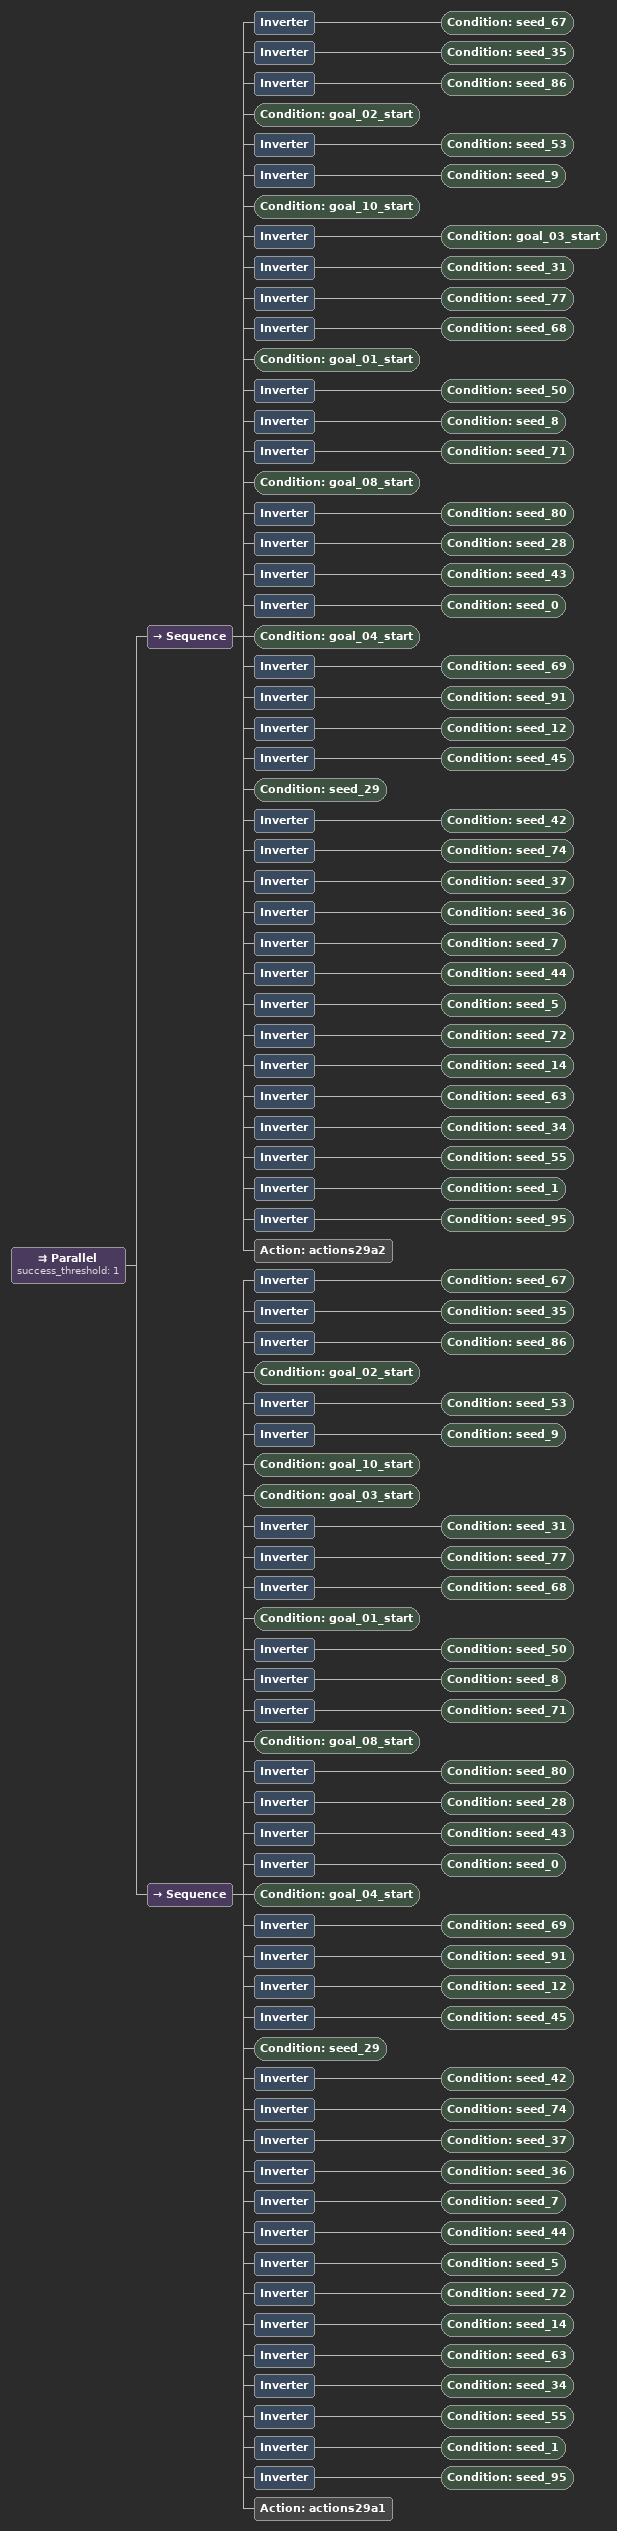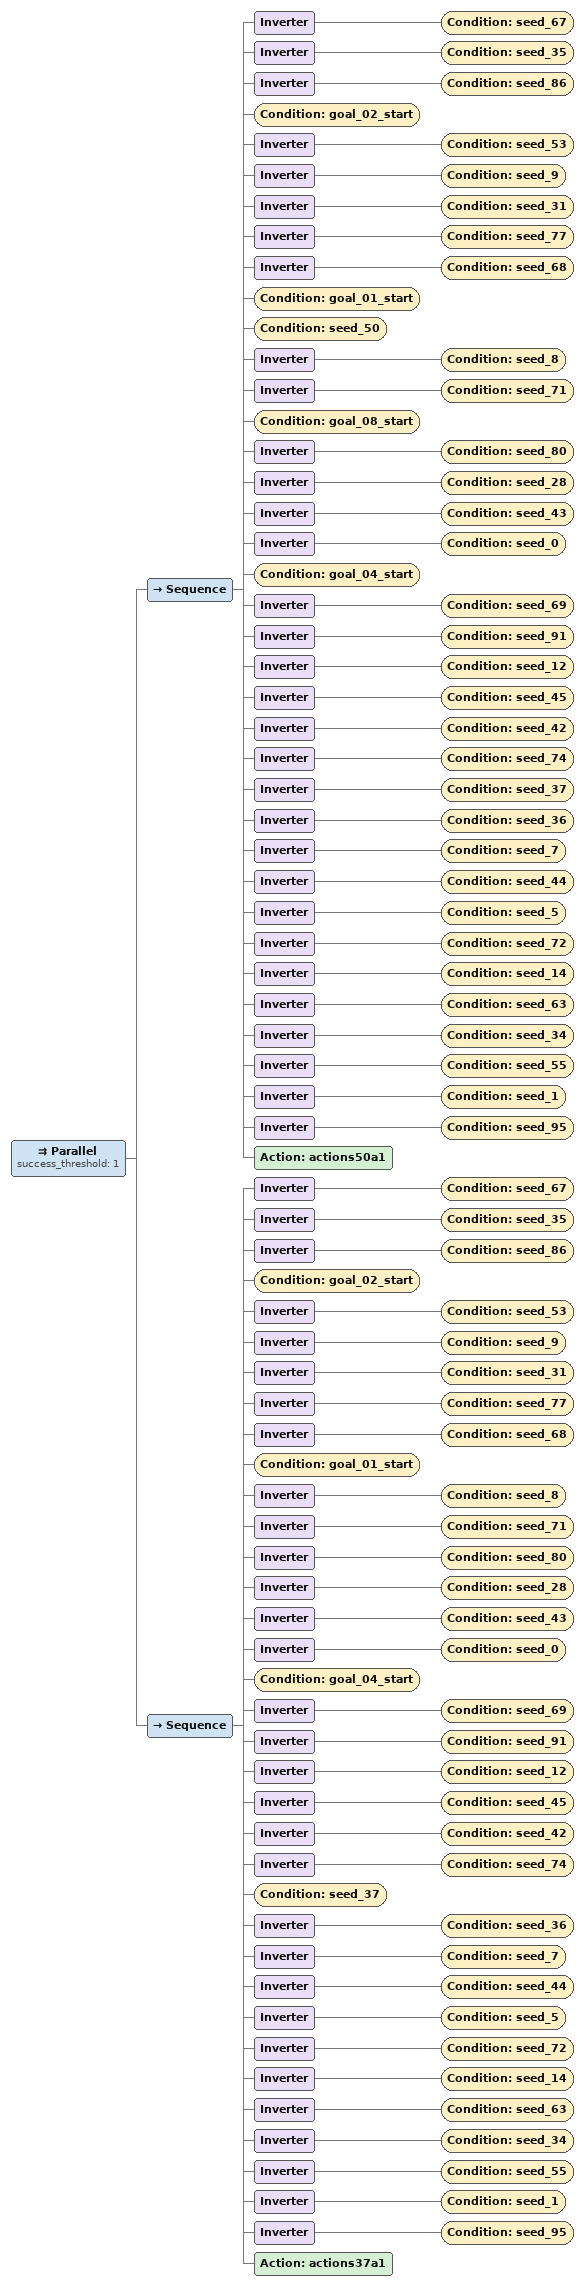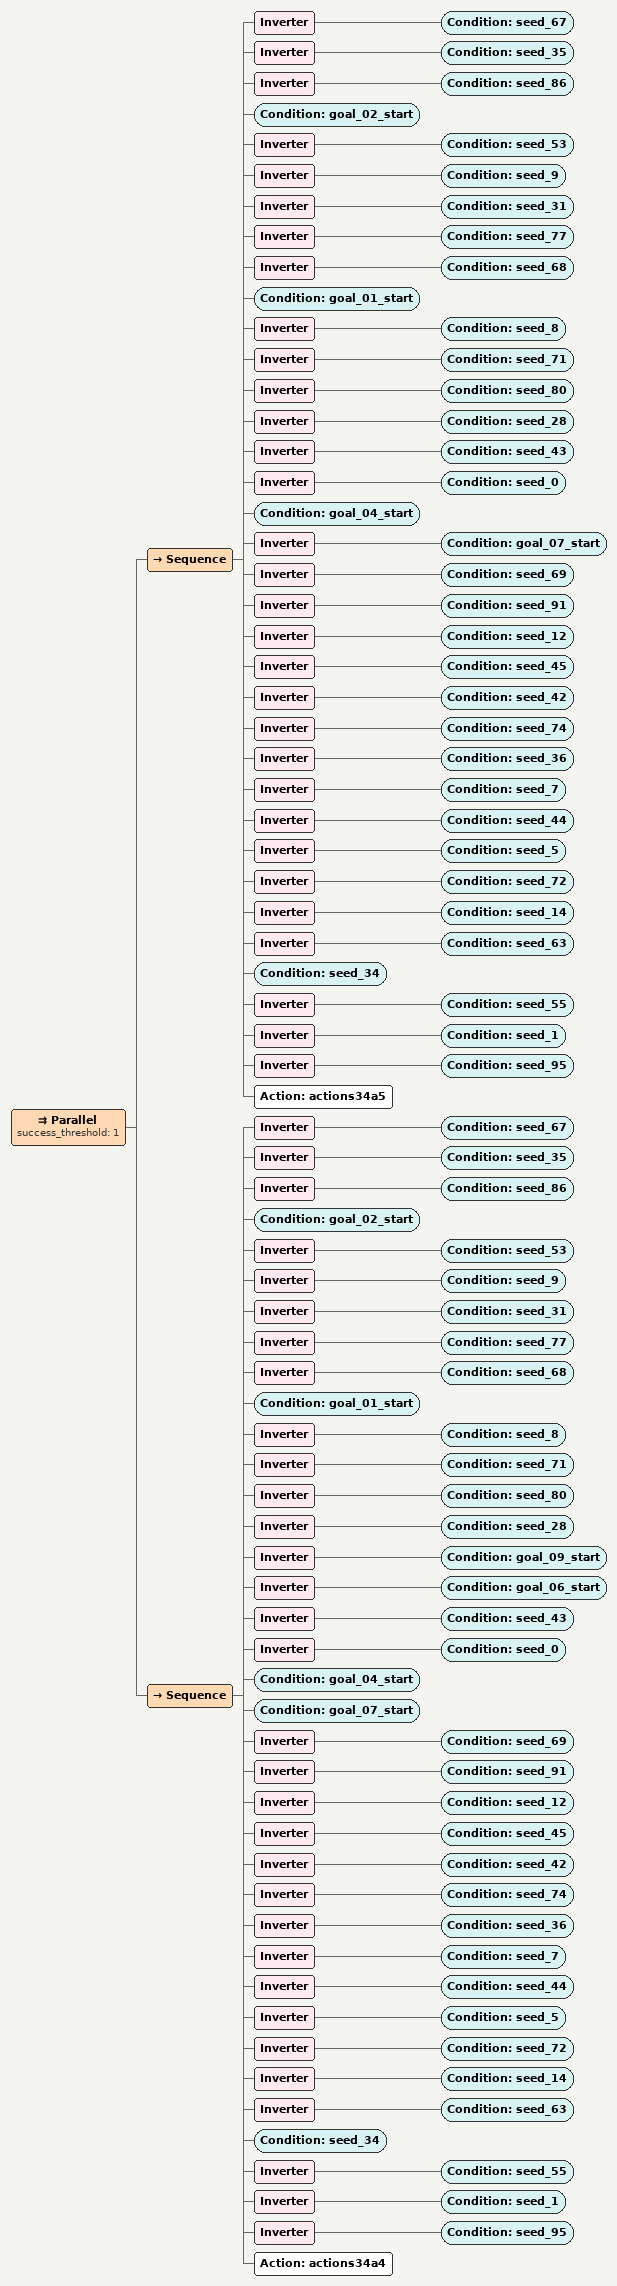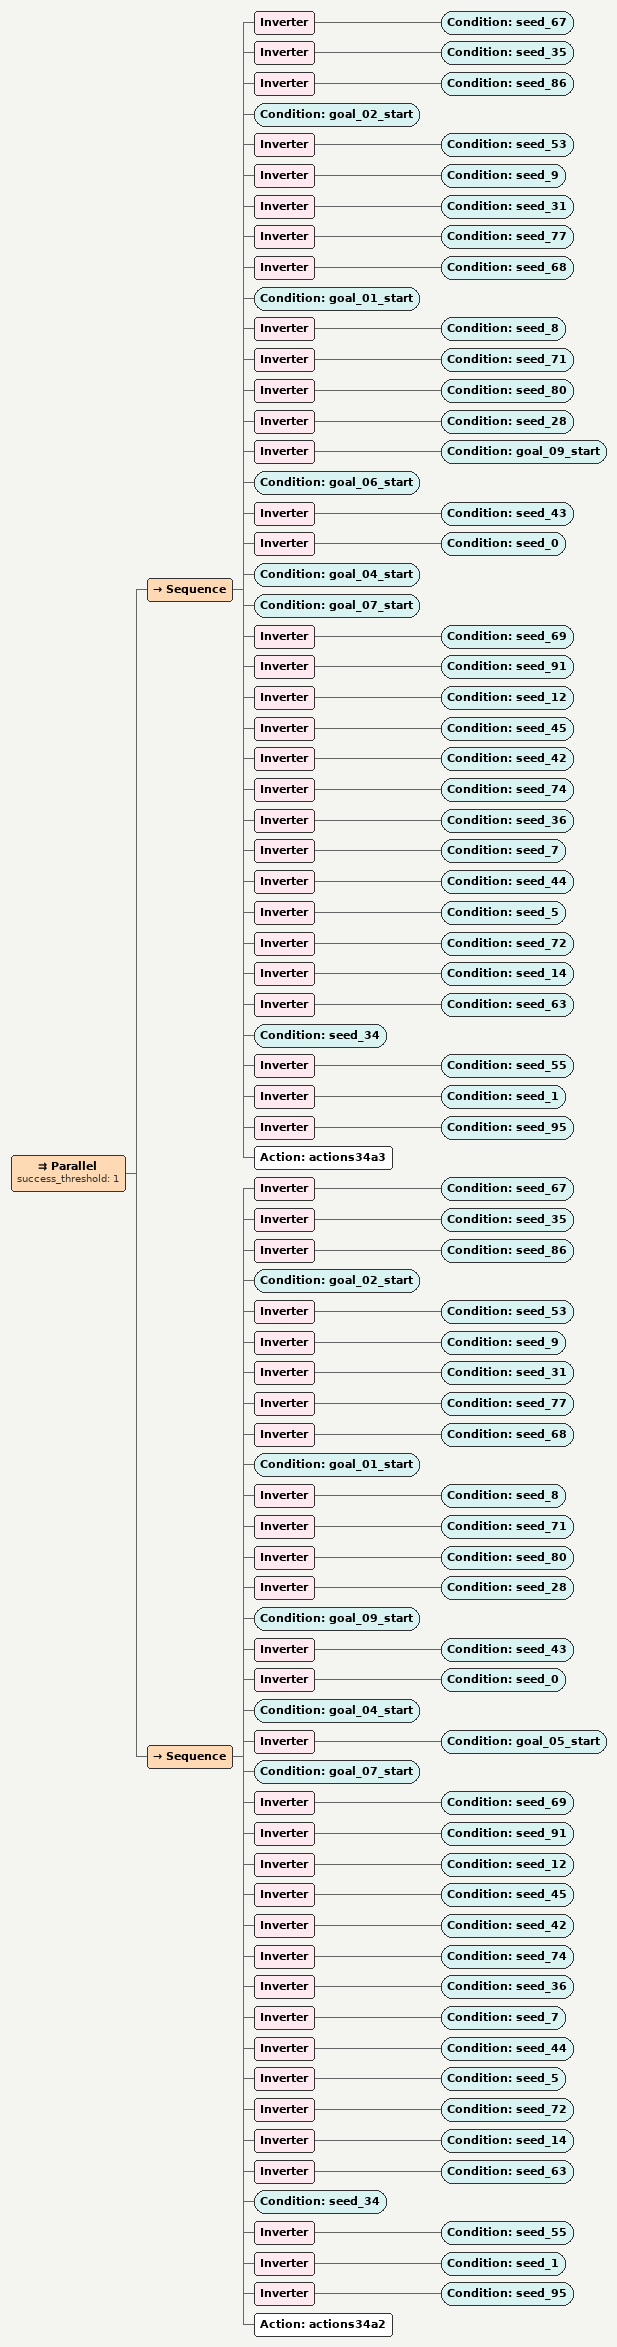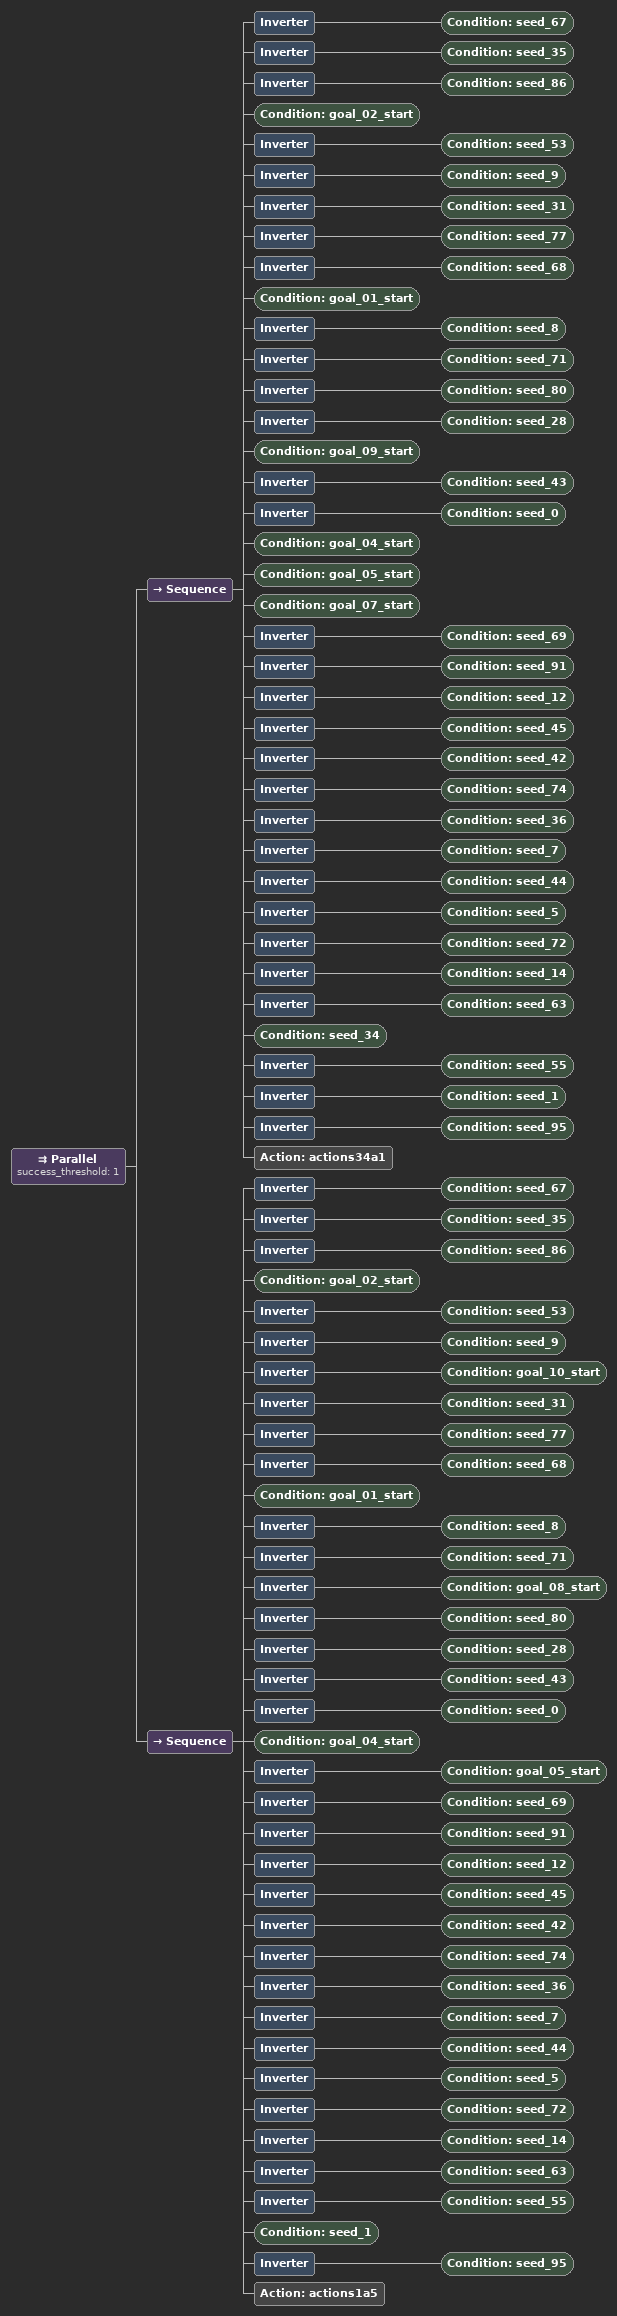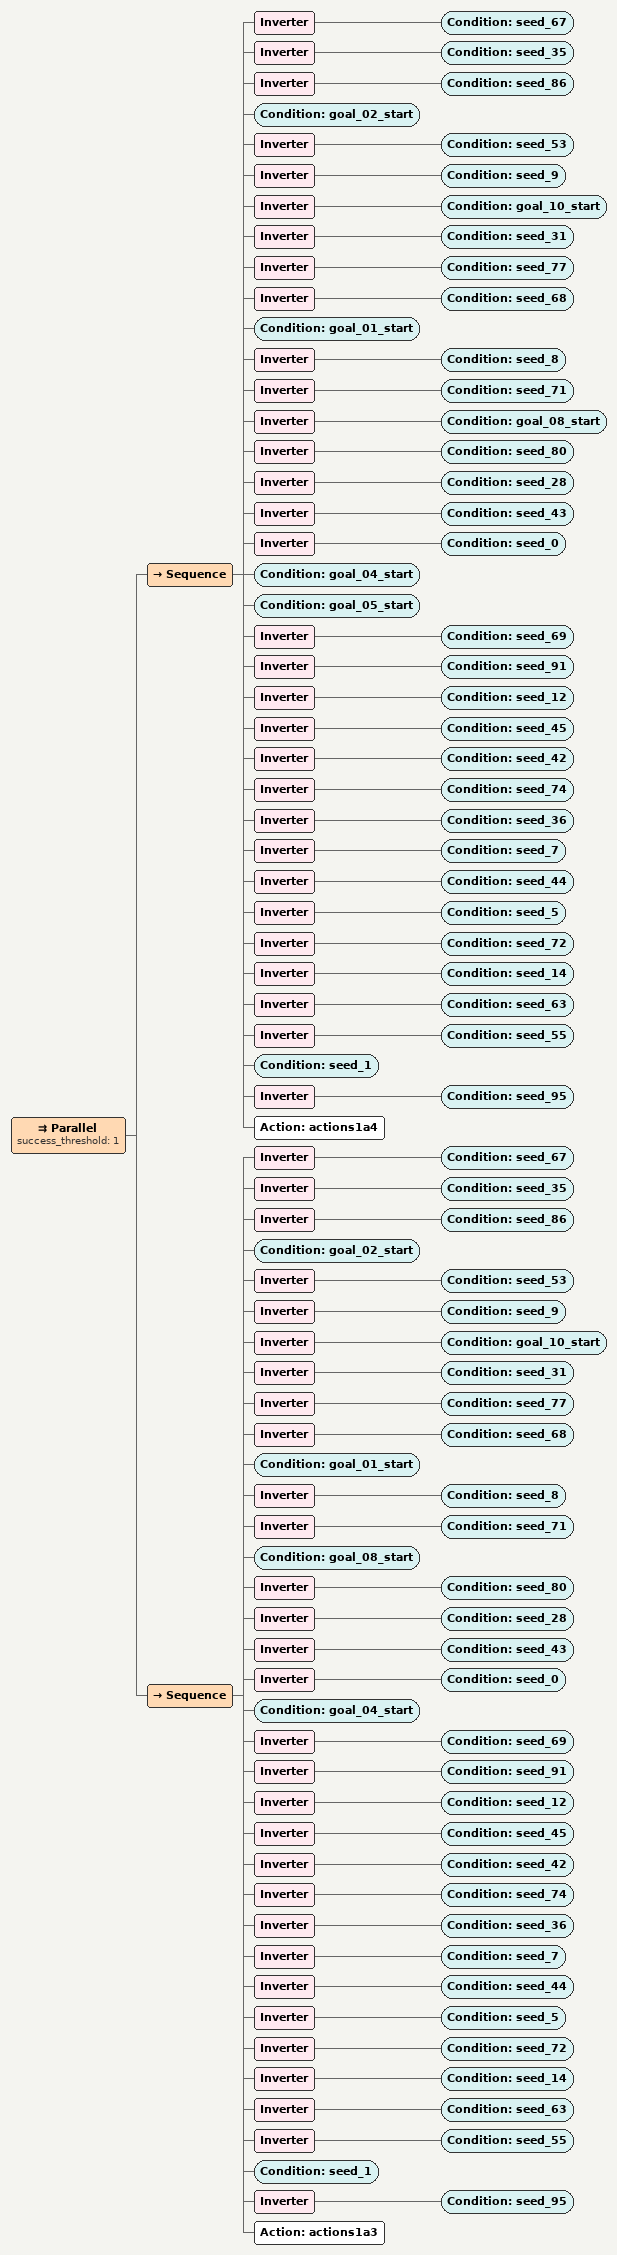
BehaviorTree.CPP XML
<Parallel success_threshold="1">
  <Sequence>
    <Inverter>
      <Condition ID="seed_67"/>
    </Inverter>
    <Inverter>
      <Condition ID="seed_35"/>
    </Inverter>
    <Inverter>
      <Condition ID="seed_86"/>
    </Inverter>
    <Condition ID="goal_02_start"/>
    <Inverter>
      <Condition ID="seed_53"/>
    </Inverter>
    <Inverter>
      <Condition ID="seed_9"/>
    </Inverter>
    <Condition ID="goal_10_start"/>
    <Inverter>
      <Condition ID="goal_03_start"/>
    </Inverter>
    <Inverter>
      <Condition ID="seed_31"/>
    </Inverter>
    <Inverter>
      <Condition ID="seed_77"/>
    </Inverter>
    <Inverter>
      <Condition ID="seed_68"/>
    </Inverter>
    <Condition ID="goal_01_start"/>
    <Inverter>
      <Condition ID="seed_50"/>
    </Inverter>
    <Inverter>
      <Condition ID="seed_8"/>
    </Inverter>
    <Inverter>
      <Condition ID="seed_71"/>
    </Inverter>
    <Condition ID="goal_08_start"/>
    <Inverter>
      <Condition ID="seed_80"/>
    </Inverter>
    <Inverter>
      <Condition ID="seed_28"/>
    </Inverter>
    <Inverter>
      <Condition ID="seed_43"/>
    </Inverter>
    <Inverter>
      <Condition ID="seed_0"/>
    </Inverter>
    <Condition ID="goal_04_start"/>
    <Inverter>
      <Condition ID="seed_69"/>
    </Inverter>
    <Inverter>
      <Condition ID="seed_91"/>
    </Inverter>
    <Inverter>
      <Condition ID="seed_12"/>
    </Inverter>
    <Inverter>
      <Condition ID="seed_45"/>
    </Inverter>
    <Condition ID="seed_29"/>
    <Inverter>
      <Condition ID="seed_42"/>
    </Inverter>
    <Inverter>
      <Condition ID="seed_74"/>
    </Inverter>
    <Inverter>
      <Condition ID="seed_37"/>
    </Inverter>
    <Inverter>
      <Condition ID="seed_36"/>
    </Inverter>
    <Inverter>
      <Condition ID="seed_7"/>
    </Inverter>
    <Inverter>
      <Condition ID="seed_44"/>
    </Inverter>
    <Inverter>
      <Condition ID="seed_5"/>
    </Inverter>
    <Inverter>
      <Condition ID="seed_72"/>
    </Inverter>
    <Inverter>
      <Condition ID="seed_14"/>
    </Inverter>
    <Inverter>
      <Condition ID="seed_63"/>
    </Inverter>
    <Inverter>
      <Condition ID="seed_34"/>
    </Inverter>
    <Inverter>
      <Condition ID="seed_55"/>
    </Inverter>
    <Inverter>
      <Condition ID="seed_1"/>
    </Inverter>
    <Inverter>
      <Condition ID="seed_95"/>
    </Inverter>
    <Action ID="actions29a2"/>
  </Sequence>
  <Sequence>
    <Inverter>
      <Condition ID="seed_67"/>
    </Inverter>
    <Inverter>
      <Condition ID="seed_35"/>
    </Inverter>
    <Inverter>
      <Condition ID="seed_86"/>
    </Inverter>
    <Condition ID="goal_02_start"/>
    <Inverter>
      <Condition ID="seed_53"/>
    </Inverter>
    <Inverter>
      <Condition ID="seed_9"/>
    </Inverter>
    <Condition ID="goal_10_start"/>
    <Condition ID="goal_03_start"/>
    <Inverter>
      <Condition ID="seed_31"/>
    </Inverter>
    <Inverter>
      <Condition ID="seed_77"/>
    </Inverter>
    <Inverter>
      <Condition ID="seed_68"/>
    </Inverter>
    <Condition ID="goal_01_start"/>
    <Inverter>
      <Condition ID="seed_50"/>
    </Inverter>
    <Inverter>
      <Condition ID="seed_8"/>
    </Inverter>
    <Inverter>
      <Condition ID="seed_71"/>
    </Inverter>
    <Condition ID="goal_08_start"/>
    <Inverter>
      <Condition ID="seed_80"/>
    </Inverter>
    <Inverter>
      <Condition ID="seed_28"/>
    </Inverter>
    <Inverter>
      <Condition ID="seed_43"/>
    </Inverter>
    <Inverter>
      <Condition ID="seed_0"/>
    </Inverter>
    <Condition ID="goal_04_start"/>
    <Inverter>
      <Condition ID="seed_69"/>
    </Inverter>
    <Inverter>
      <Condition ID="seed_91"/>
    </Inverter>
    <Inverter>
      <Condition ID="seed_12"/>
    </Inverter>
    <Inverter>
      <Condition ID="seed_45"/>
    </Inverter>
    <Condition ID="seed_29"/>
    <Inverter>
      <Condition ID="seed_42"/>
    </Inverter>
    <Inverter>
      <Condition ID="seed_74"/>
    </Inverter>
    <Inverter>
      <Condition ID="seed_37"/>
    </Inverter>
    <Inverter>
      <Condition ID="seed_36"/>
    </Inverter>
    <Inverter>
      <Condition ID="seed_7"/>
    </Inverter>
    <Inverter>
      <Condition ID="seed_44"/>
    </Inverter>
    <Inverter>
      <Condition ID="seed_5"/>
    </Inverter>
    <Inverter>
      <Condition ID="seed_72"/>
    </Inverter>
    <Inverter>
      <Condition ID="seed_14"/>
    </Inverter>
    <Inverter>
      <Condition ID="seed_63"/>
    </Inverter>
    <Inverter>
      <Condition ID="seed_34"/>
    </Inverter>
    <Inverter>
      <Condition ID="seed_55"/>
    </Inverter>
    <Inverter>
      <Condition ID="seed_1"/>
    </Inverter>
    <Inverter>
      <Condition ID="seed_95"/>
    </Inverter>
    <Action ID="actions29a1"/>
  </Sequence>
</Parallel>

<Parallel success_threshold="1">
  <Sequence>
    <Inverter>
      <Condition ID="seed_67"/>
    </Inverter>
    <Inverter>
      <Condition ID="seed_35"/>
    </Inverter>
    <Inverter>
      <Condition ID="seed_86"/>
    </Inverter>
    <Condition ID="goal_02_start"/>
    <Inverter>
      <Condition ID="seed_53"/>
    </Inverter>
    <Inverter>
      <Condition ID="seed_9"/>
    </Inverter>
    <Inverter>
      <Condition ID="seed_31"/>
    </Inverter>
    <Inverter>
      <Condition ID="seed_77"/>
    </Inverter>
    <Inverter>
      <Condition ID="seed_68"/>
    </Inverter>
    <Condition ID="goal_01_start"/>
    <Condition ID="seed_50"/>
    <Inverter>
      <Condition ID="seed_8"/>
    </Inverter>
    <Inverter>
      <Condition ID="seed_71"/>
    </Inverter>
    <Condition ID="goal_08_start"/>
    <Inverter>
      <Condition ID="seed_80"/>
    </Inverter>
    <Inverter>
      <Condition ID="seed_28"/>
    </Inverter>
    <Inverter>
      <Condition ID="seed_43"/>
    </Inverter>
    <Inverter>
      <Condition ID="seed_0"/>
    </Inverter>
    <Condition ID="goal_04_start"/>
    <Inverter>
      <Condition ID="seed_69"/>
    </Inverter>
    <Inverter>
      <Condition ID="seed_91"/>
    </Inverter>
    <Inverter>
      <Condition ID="seed_12"/>
    </Inverter>
    <Inverter>
      <Condition ID="seed_45"/>
    </Inverter>
    <Inverter>
      <Condition ID="seed_42"/>
    </Inverter>
    <Inverter>
      <Condition ID="seed_74"/>
    </Inverter>
    <Inverter>
      <Condition ID="seed_37"/>
    </Inverter>
    <Inverter>
      <Condition ID="seed_36"/>
    </Inverter>
    <Inverter>
      <Condition ID="seed_7"/>
    </Inverter>
    <Inverter>
      <Condition ID="seed_44"/>
    </Inverter>
    <Inverter>
      <Condition ID="seed_5"/>
    </Inverter>
    <Inverter>
      <Condition ID="seed_72"/>
    </Inverter>
    <Inverter>
      <Condition ID="seed_14"/>
    </Inverter>
    <Inverter>
      <Condition ID="seed_63"/>
    </Inverter>
    <Inverter>
      <Condition ID="seed_34"/>
    </Inverter>
    <Inverter>
      <Condition ID="seed_55"/>
    </Inverter>
    <Inverter>
      <Condition ID="seed_1"/>
    </Inverter>
    <Inverter>
      <Condition ID="seed_95"/>
    </Inverter>
    <Action ID="actions50a1"/>
  </Sequence>
  <Sequence>
    <Inverter>
      <Condition ID="seed_67"/>
    </Inverter>
    <Inverter>
      <Condition ID="seed_35"/>
    </Inverter>
    <Inverter>
      <Condition ID="seed_86"/>
    </Inverter>
    <Condition ID="goal_02_start"/>
    <Inverter>
      <Condition ID="seed_53"/>
    </Inverter>
    <Inverter>
      <Condition ID="seed_9"/>
    </Inverter>
    <Inverter>
      <Condition ID="seed_31"/>
    </Inverter>
    <Inverter>
      <Condition ID="seed_77"/>
    </Inverter>
    <Inverter>
      <Condition ID="seed_68"/>
    </Inverter>
    <Condition ID="goal_01_start"/>
    <Inverter>
      <Condition ID="seed_8"/>
    </Inverter>
    <Inverter>
      <Condition ID="seed_71"/>
    </Inverter>
    <Inverter>
      <Condition ID="seed_80"/>
    </Inverter>
    <Inverter>
      <Condition ID="seed_28"/>
    </Inverter>
    <Inverter>
      <Condition ID="seed_43"/>
    </Inverter>
    <Inverter>
      <Condition ID="seed_0"/>
    </Inverter>
    <Condition ID="goal_04_start"/>
    <Inverter>
      <Condition ID="seed_69"/>
    </Inverter>
    <Inverter>
      <Condition ID="seed_91"/>
    </Inverter>
    <Inverter>
      <Condition ID="seed_12"/>
    </Inverter>
    <Inverter>
      <Condition ID="seed_45"/>
    </Inverter>
    <Inverter>
      <Condition ID="seed_42"/>
    </Inverter>
    <Inverter>
      <Condition ID="seed_74"/>
    </Inverter>
    <Condition ID="seed_37"/>
    <Inverter>
      <Condition ID="seed_36"/>
    </Inverter>
    <Inverter>
      <Condition ID="seed_7"/>
    </Inverter>
    <Inverter>
      <Condition ID="seed_44"/>
    </Inverter>
    <Inverter>
      <Condition ID="seed_5"/>
    </Inverter>
    <Inverter>
      <Condition ID="seed_72"/>
    </Inverter>
    <Inverter>
      <Condition ID="seed_14"/>
    </Inverter>
    <Inverter>
      <Condition ID="seed_63"/>
    </Inverter>
    <Inverter>
      <Condition ID="seed_34"/>
    </Inverter>
    <Inverter>
      <Condition ID="seed_55"/>
    </Inverter>
    <Inverter>
      <Condition ID="seed_1"/>
    </Inverter>
    <Inverter>
      <Condition ID="seed_95"/>
    </Inverter>
    <Action ID="actions37a1"/>
  </Sequence>
</Parallel>

<Parallel success_threshold="1">
  <Sequence>
    <Inverter>
      <Condition ID="seed_67"/>
    </Inverter>
    <Inverter>
      <Condition ID="seed_35"/>
    </Inverter>
    <Inverter>
      <Condition ID="seed_86"/>
    </Inverter>
    <Condition ID="goal_02_start"/>
    <Inverter>
      <Condition ID="seed_53"/>
    </Inverter>
    <Inverter>
      <Condition ID="seed_9"/>
    </Inverter>
    <Inverter>
      <Condition ID="seed_31"/>
    </Inverter>
    <Inverter>
      <Condition ID="seed_77"/>
    </Inverter>
    <Inverter>
      <Condition ID="seed_68"/>
    </Inverter>
    <Condition ID="goal_01_start"/>
    <Inverter>
      <Condition ID="seed_8"/>
    </Inverter>
    <Inverter>
      <Condition ID="seed_71"/>
    </Inverter>
    <Inverter>
      <Condition ID="seed_80"/>
    </Inverter>
    <Inverter>
      <Condition ID="seed_28"/>
    </Inverter>
    <Inverter>
      <Condition ID="seed_43"/>
    </Inverter>
    <Inverter>
      <Condition ID="seed_0"/>
    </Inverter>
    <Condition ID="goal_04_start"/>
    <Inverter>
      <Condition ID="goal_07_start"/>
    </Inverter>
    <Inverter>
      <Condition ID="seed_69"/>
    </Inverter>
    <Inverter>
      <Condition ID="seed_91"/>
    </Inverter>
    <Inverter>
      <Condition ID="seed_12"/>
    </Inverter>
    <Inverter>
      <Condition ID="seed_45"/>
    </Inverter>
    <Inverter>
      <Condition ID="seed_42"/>
    </Inverter>
    <Inverter>
      <Condition ID="seed_74"/>
    </Inverter>
    <Inverter>
      <Condition ID="seed_36"/>
    </Inverter>
    <Inverter>
      <Condition ID="seed_7"/>
    </Inverter>
    <Inverter>
      <Condition ID="seed_44"/>
    </Inverter>
    <Inverter>
      <Condition ID="seed_5"/>
    </Inverter>
    <Inverter>
      <Condition ID="seed_72"/>
    </Inverter>
    <Inverter>
      <Condition ID="seed_14"/>
    </Inverter>
    <Inverter>
      <Condition ID="seed_63"/>
    </Inverter>
    <Condition ID="seed_34"/>
    <Inverter>
      <Condition ID="seed_55"/>
    </Inverter>
    <Inverter>
      <Condition ID="seed_1"/>
    </Inverter>
    <Inverter>
      <Condition ID="seed_95"/>
    </Inverter>
    <Action ID="actions34a5"/>
  </Sequence>
  <Sequence>
    <Inverter>
      <Condition ID="seed_67"/>
    </Inverter>
    <Inverter>
      <Condition ID="seed_35"/>
    </Inverter>
    <Inverter>
      <Condition ID="seed_86"/>
    </Inverter>
    <Condition ID="goal_02_start"/>
    <Inverter>
      <Condition ID="seed_53"/>
    </Inverter>
    <Inverter>
      <Condition ID="seed_9"/>
    </Inverter>
    <Inverter>
      <Condition ID="seed_31"/>
    </Inverter>
    <Inverter>
      <Condition ID="seed_77"/>
    </Inverter>
    <Inverter>
      <Condition ID="seed_68"/>
    </Inverter>
    <Condition ID="goal_01_start"/>
    <Inverter>
      <Condition ID="seed_8"/>
    </Inverter>
    <Inverter>
      <Condition ID="seed_71"/>
    </Inverter>
    <Inverter>
      <Condition ID="seed_80"/>
    </Inverter>
    <Inverter>
      <Condition ID="seed_28"/>
    </Inverter>
    <Inverter>
      <Condition ID="goal_09_start"/>
    </Inverter>
    <Inverter>
      <Condition ID="goal_06_start"/>
    </Inverter>
    <Inverter>
      <Condition ID="seed_43"/>
    </Inverter>
    <Inverter>
      <Condition ID="seed_0"/>
    </Inverter>
    <Condition ID="goal_04_start"/>
    <Condition ID="goal_07_start"/>
    <Inverter>
      <Condition ID="seed_69"/>
    </Inverter>
    <Inverter>
      <Condition ID="seed_91"/>
    </Inverter>
    <Inverter>
      <Condition ID="seed_12"/>
    </Inverter>
    <Inverter>
      <Condition ID="seed_45"/>
    </Inverter>
    <Inverter>
      <Condition ID="seed_42"/>
    </Inverter>
    <Inverter>
      <Condition ID="seed_74"/>
    </Inverter>
    <Inverter>
      <Condition ID="seed_36"/>
    </Inverter>
    <Inverter>
      <Condition ID="seed_7"/>
    </Inverter>
    <Inverter>
      <Condition ID="seed_44"/>
    </Inverter>
    <Inverter>
      <Condition ID="seed_5"/>
    </Inverter>
    <Inverter>
      <Condition ID="seed_72"/>
    </Inverter>
    <Inverter>
      <Condition ID="seed_14"/>
    </Inverter>
    <Inverter>
      <Condition ID="seed_63"/>
    </Inverter>
    <Condition ID="seed_34"/>
    <Inverter>
      <Condition ID="seed_55"/>
    </Inverter>
    <Inverter>
      <Condition ID="seed_1"/>
    </Inverter>
    <Inverter>
      <Condition ID="seed_95"/>
    </Inverter>
    <Action ID="actions34a4"/>
  </Sequence>
</Parallel>

<Parallel success_threshold="1">
  <Sequence>
    <Inverter>
      <Condition ID="seed_67"/>
    </Inverter>
    <Inverter>
      <Condition ID="seed_35"/>
    </Inverter>
    <Inverter>
      <Condition ID="seed_86"/>
    </Inverter>
    <Condition ID="goal_02_start"/>
    <Inverter>
      <Condition ID="seed_53"/>
    </Inverter>
    <Inverter>
      <Condition ID="seed_9"/>
    </Inverter>
    <Inverter>
      <Condition ID="seed_31"/>
    </Inverter>
    <Inverter>
      <Condition ID="seed_77"/>
    </Inverter>
    <Inverter>
      <Condition ID="seed_68"/>
    </Inverter>
    <Condition ID="goal_01_start"/>
    <Inverter>
      <Condition ID="seed_8"/>
    </Inverter>
    <Inverter>
      <Condition ID="seed_71"/>
    </Inverter>
    <Inverter>
      <Condition ID="seed_80"/>
    </Inverter>
    <Inverter>
      <Condition ID="seed_28"/>
    </Inverter>
    <Inverter>
      <Condition ID="goal_09_start"/>
    </Inverter>
    <Condition ID="goal_06_start"/>
    <Inverter>
      <Condition ID="seed_43"/>
    </Inverter>
    <Inverter>
      <Condition ID="seed_0"/>
    </Inverter>
    <Condition ID="goal_04_start"/>
    <Condition ID="goal_07_start"/>
    <Inverter>
      <Condition ID="seed_69"/>
    </Inverter>
    <Inverter>
      <Condition ID="seed_91"/>
    </Inverter>
    <Inverter>
      <Condition ID="seed_12"/>
    </Inverter>
    <Inverter>
      <Condition ID="seed_45"/>
    </Inverter>
    <Inverter>
      <Condition ID="seed_42"/>
    </Inverter>
    <Inverter>
      <Condition ID="seed_74"/>
    </Inverter>
    <Inverter>
      <Condition ID="seed_36"/>
    </Inverter>
    <Inverter>
      <Condition ID="seed_7"/>
    </Inverter>
    <Inverter>
      <Condition ID="seed_44"/>
    </Inverter>
    <Inverter>
      <Condition ID="seed_5"/>
    </Inverter>
    <Inverter>
      <Condition ID="seed_72"/>
    </Inverter>
    <Inverter>
      <Condition ID="seed_14"/>
    </Inverter>
    <Inverter>
      <Condition ID="seed_63"/>
    </Inverter>
    <Condition ID="seed_34"/>
    <Inverter>
      <Condition ID="seed_55"/>
    </Inverter>
    <Inverter>
      <Condition ID="seed_1"/>
    </Inverter>
    <Inverter>
      <Condition ID="seed_95"/>
    </Inverter>
    <Action ID="actions34a3"/>
  </Sequence>
  <Sequence>
    <Inverter>
      <Condition ID="seed_67"/>
    </Inverter>
    <Inverter>
      <Condition ID="seed_35"/>
    </Inverter>
    <Inverter>
      <Condition ID="seed_86"/>
    </Inverter>
    <Condition ID="goal_02_start"/>
    <Inverter>
      <Condition ID="seed_53"/>
    </Inverter>
    <Inverter>
      <Condition ID="seed_9"/>
    </Inverter>
    <Inverter>
      <Condition ID="seed_31"/>
    </Inverter>
    <Inverter>
      <Condition ID="seed_77"/>
    </Inverter>
    <Inverter>
      <Condition ID="seed_68"/>
    </Inverter>
    <Condition ID="goal_01_start"/>
    <Inverter>
      <Condition ID="seed_8"/>
    </Inverter>
    <Inverter>
      <Condition ID="seed_71"/>
    </Inverter>
    <Inverter>
      <Condition ID="seed_80"/>
    </Inverter>
    <Inverter>
      <Condition ID="seed_28"/>
    </Inverter>
    <Condition ID="goal_09_start"/>
    <Inverter>
      <Condition ID="seed_43"/>
    </Inverter>
    <Inverter>
      <Condition ID="seed_0"/>
    </Inverter>
    <Condition ID="goal_04_start"/>
    <Inverter>
      <Condition ID="goal_05_start"/>
    </Inverter>
    <Condition ID="goal_07_start"/>
    <Inverter>
      <Condition ID="seed_69"/>
    </Inverter>
    <Inverter>
      <Condition ID="seed_91"/>
    </Inverter>
    <Inverter>
      <Condition ID="seed_12"/>
    </Inverter>
    <Inverter>
      <Condition ID="seed_45"/>
    </Inverter>
    <Inverter>
      <Condition ID="seed_42"/>
    </Inverter>
    <Inverter>
      <Condition ID="seed_74"/>
    </Inverter>
    <Inverter>
      <Condition ID="seed_36"/>
    </Inverter>
    <Inverter>
      <Condition ID="seed_7"/>
    </Inverter>
    <Inverter>
      <Condition ID="seed_44"/>
    </Inverter>
    <Inverter>
      <Condition ID="seed_5"/>
    </Inverter>
    <Inverter>
      <Condition ID="seed_72"/>
    </Inverter>
    <Inverter>
      <Condition ID="seed_14"/>
    </Inverter>
    <Inverter>
      <Condition ID="seed_63"/>
    </Inverter>
    <Condition ID="seed_34"/>
    <Inverter>
      <Condition ID="seed_55"/>
    </Inverter>
    <Inverter>
      <Condition ID="seed_1"/>
    </Inverter>
    <Inverter>
      <Condition ID="seed_95"/>
    </Inverter>
    <Action ID="actions34a2"/>
  </Sequence>
</Parallel>

<Parallel success_threshold="1">
  <Sequence>
    <Inverter>
      <Condition ID="seed_67"/>
    </Inverter>
    <Inverter>
      <Condition ID="seed_35"/>
    </Inverter>
    <Inverter>
      <Condition ID="seed_86"/>
    </Inverter>
    <Condition ID="goal_02_start"/>
    <Inverter>
      <Condition ID="seed_53"/>
    </Inverter>
    <Inverter>
      <Condition ID="seed_9"/>
    </Inverter>
    <Inverter>
      <Condition ID="seed_31"/>
    </Inverter>
    <Inverter>
      <Condition ID="seed_77"/>
    </Inverter>
    <Inverter>
      <Condition ID="seed_68"/>
    </Inverter>
    <Condition ID="goal_01_start"/>
    <Inverter>
      <Condition ID="seed_8"/>
    </Inverter>
    <Inverter>
      <Condition ID="seed_71"/>
    </Inverter>
    <Inverter>
      <Condition ID="seed_80"/>
    </Inverter>
    <Inverter>
      <Condition ID="seed_28"/>
    </Inverter>
    <Condition ID="goal_09_start"/>
    <Inverter>
      <Condition ID="seed_43"/>
    </Inverter>
    <Inverter>
      <Condition ID="seed_0"/>
    </Inverter>
    <Condition ID="goal_04_start"/>
    <Condition ID="goal_05_start"/>
    <Condition ID="goal_07_start"/>
    <Inverter>
      <Condition ID="seed_69"/>
    </Inverter>
    <Inverter>
      <Condition ID="seed_91"/>
    </Inverter>
    <Inverter>
      <Condition ID="seed_12"/>
    </Inverter>
    <Inverter>
      <Condition ID="seed_45"/>
    </Inverter>
    <Inverter>
      <Condition ID="seed_42"/>
    </Inverter>
    <Inverter>
      <Condition ID="seed_74"/>
    </Inverter>
    <Inverter>
      <Condition ID="seed_36"/>
    </Inverter>
    <Inverter>
      <Condition ID="seed_7"/>
    </Inverter>
    <Inverter>
      <Condition ID="seed_44"/>
    </Inverter>
    <Inverter>
      <Condition ID="seed_5"/>
    </Inverter>
    <Inverter>
      <Condition ID="seed_72"/>
    </Inverter>
    <Inverter>
      <Condition ID="seed_14"/>
    </Inverter>
    <Inverter>
      <Condition ID="seed_63"/>
    </Inverter>
    <Condition ID="seed_34"/>
    <Inverter>
      <Condition ID="seed_55"/>
    </Inverter>
    <Inverter>
      <Condition ID="seed_1"/>
    </Inverter>
    <Inverter>
      <Condition ID="seed_95"/>
    </Inverter>
    <Action ID="actions34a1"/>
  </Sequence>
  <Sequence>
    <Inverter>
      <Condition ID="seed_67"/>
    </Inverter>
    <Inverter>
      <Condition ID="seed_35"/>
    </Inverter>
    <Inverter>
      <Condition ID="seed_86"/>
    </Inverter>
    <Condition ID="goal_02_start"/>
    <Inverter>
      <Condition ID="seed_53"/>
    </Inverter>
    <Inverter>
      <Condition ID="seed_9"/>
    </Inverter>
    <Inverter>
      <Condition ID="goal_10_start"/>
    </Inverter>
    <Inverter>
      <Condition ID="seed_31"/>
    </Inverter>
    <Inverter>
      <Condition ID="seed_77"/>
    </Inverter>
    <Inverter>
      <Condition ID="seed_68"/>
    </Inverter>
    <Condition ID="goal_01_start"/>
    <Inverter>
      <Condition ID="seed_8"/>
    </Inverter>
    <Inverter>
      <Condition ID="seed_71"/>
    </Inverter>
    <Inverter>
      <Condition ID="goal_08_start"/>
    </Inverter>
    <Inverter>
      <Condition ID="seed_80"/>
    </Inverter>
    <Inverter>
      <Condition ID="seed_28"/>
    </Inverter>
    <Inverter>
      <Condition ID="seed_43"/>
    </Inverter>
    <Inverter>
      <Condition ID="seed_0"/>
    </Inverter>
    <Condition ID="goal_04_start"/>
    <Inverter>
      <Condition ID="goal_05_start"/>
    </Inverter>
    <Inverter>
      <Condition ID="seed_69"/>
    </Inverter>
    <Inverter>
      <Condition ID="seed_91"/>
    </Inverter>
    <Inverter>
      <Condition ID="seed_12"/>
    </Inverter>
    <Inverter>
      <Condition ID="seed_45"/>
    </Inverter>
    <Inverter>
      <Condition ID="seed_42"/>
    </Inverter>
    <Inverter>
      <Condition ID="seed_74"/>
    </Inverter>
    <Inverter>
      <Condition ID="seed_36"/>
    </Inverter>
    <Inverter>
      <Condition ID="seed_7"/>
    </Inverter>
    <Inverter>
      <Condition ID="seed_44"/>
    </Inverter>
    <Inverter>
      <Condition ID="seed_5"/>
    </Inverter>
    <Inverter>
      <Condition ID="seed_72"/>
    </Inverter>
    <Inverter>
      <Condition ID="seed_14"/>
    </Inverter>
    <Inverter>
      <Condition ID="seed_63"/>
    </Inverter>
    <Inverter>
      <Condition ID="seed_55"/>
    </Inverter>
    <Condition ID="seed_1"/>
    <Inverter>
      <Condition ID="seed_95"/>
    </Inverter>
    <Action ID="actions1a5"/>
  </Sequence>
</Parallel>

<Parallel success_threshold="1">
  <Sequence>
    <Inverter>
      <Condition ID="seed_67"/>
    </Inverter>
    <Inverter>
      <Condition ID="seed_35"/>
    </Inverter>
    <Inverter>
      <Condition ID="seed_86"/>
    </Inverter>
    <Condition ID="goal_02_start"/>
    <Inverter>
      <Condition ID="seed_53"/>
    </Inverter>
    <Inverter>
      <Condition ID="seed_9"/>
    </Inverter>
    <Inverter>
      <Condition ID="goal_10_start"/>
    </Inverter>
    <Inverter>
      <Condition ID="seed_31"/>
    </Inverter>
    <Inverter>
      <Condition ID="seed_77"/>
    </Inverter>
    <Inverter>
      <Condition ID="seed_68"/>
    </Inverter>
    <Condition ID="goal_01_start"/>
    <Inverter>
      <Condition ID="seed_8"/>
    </Inverter>
    <Inverter>
      <Condition ID="seed_71"/>
    </Inverter>
    <Inverter>
      <Condition ID="goal_08_start"/>
    </Inverter>
    <Inverter>
      <Condition ID="seed_80"/>
    </Inverter>
    <Inverter>
      <Condition ID="seed_28"/>
    </Inverter>
    <Inverter>
      <Condition ID="seed_43"/>
    </Inverter>
    <Inverter>
      <Condition ID="seed_0"/>
    </Inverter>
    <Condition ID="goal_04_start"/>
    <Condition ID="goal_05_start"/>
    <Inverter>
      <Condition ID="seed_69"/>
    </Inverter>
    <Inverter>
      <Condition ID="seed_91"/>
    </Inverter>
    <Inverter>
      <Condition ID="seed_12"/>
    </Inverter>
    <Inverter>
      <Condition ID="seed_45"/>
    </Inverter>
    <Inverter>
      <Condition ID="seed_42"/>
    </Inverter>
    <Inverter>
      <Condition ID="seed_74"/>
    </Inverter>
    <Inverter>
      <Condition ID="seed_36"/>
    </Inverter>
    <Inverter>
      <Condition ID="seed_7"/>
    </Inverter>
    <Inverter>
      <Condition ID="seed_44"/>
    </Inverter>
    <Inverter>
      <Condition ID="seed_5"/>
    </Inverter>
    <Inverter>
      <Condition ID="seed_72"/>
    </Inverter>
    <Inverter>
      <Condition ID="seed_14"/>
    </Inverter>
    <Inverter>
      <Condition ID="seed_63"/>
    </Inverter>
    <Inverter>
      <Condition ID="seed_55"/>
    </Inverter>
    <Condition ID="seed_1"/>
    <Inverter>
      <Condition ID="seed_95"/>
    </Inverter>
    <Action ID="actions1a4"/>
  </Sequence>
  <Sequence>
    <Inverter>
      <Condition ID="seed_67"/>
    </Inverter>
    <Inverter>
      <Condition ID="seed_35"/>
    </Inverter>
    <Inverter>
      <Condition ID="seed_86"/>
    </Inverter>
    <Condition ID="goal_02_start"/>
    <Inverter>
      <Condition ID="seed_53"/>
    </Inverter>
    <Inverter>
      <Condition ID="seed_9"/>
    </Inverter>
    <Inverter>
      <Condition ID="goal_10_start"/>
    </Inverter>
    <Inverter>
      <Condition ID="seed_31"/>
    </Inverter>
    <Inverter>
      <Condition ID="seed_77"/>
    </Inverter>
    <Inverter>
      <Condition ID="seed_68"/>
    </Inverter>
    <Condition ID="goal_01_start"/>
    <Inverter>
      <Condition ID="seed_8"/>
    </Inverter>
    <Inverter>
      <Condition ID="seed_71"/>
    </Inverter>
    <Condition ID="goal_08_start"/>
    <Inverter>
      <Condition ID="seed_80"/>
    </Inverter>
    <Inverter>
      <Condition ID="seed_28"/>
    </Inverter>
    <Inverter>
      <Condition ID="seed_43"/>
    </Inverter>
    <Inverter>
      <Condition ID="seed_0"/>
    </Inverter>
    <Condition ID="goal_04_start"/>
    <Inverter>
      <Condition ID="seed_69"/>
    </Inverter>
    <Inverter>
      <Condition ID="seed_91"/>
    </Inverter>
    <Inverter>
      <Condition ID="seed_12"/>
    </Inverter>
    <Inverter>
      <Condition ID="seed_45"/>
    </Inverter>
    <Inverter>
      <Condition ID="seed_42"/>
    </Inverter>
    <Inverter>
      <Condition ID="seed_74"/>
    </Inverter>
    <Inverter>
      <Condition ID="seed_36"/>
    </Inverter>
    <Inverter>
      <Condition ID="seed_7"/>
    </Inverter>
    <Inverter>
      <Condition ID="seed_44"/>
    </Inverter>
    <Inverter>
      <Condition ID="seed_5"/>
    </Inverter>
    <Inverter>
      <Condition ID="seed_72"/>
    </Inverter>
    <Inverter>
      <Condition ID="seed_14"/>
    </Inverter>
    <Inverter>
      <Condition ID="seed_63"/>
    </Inverter>
    <Inverter>
      <Condition ID="seed_55"/>
    </Inverter>
    <Condition ID="seed_1"/>
    <Inverter>
      <Condition ID="seed_95"/>
    </Inverter>
    <Action ID="actions1a3"/>
  </Sequence>
</Parallel>
